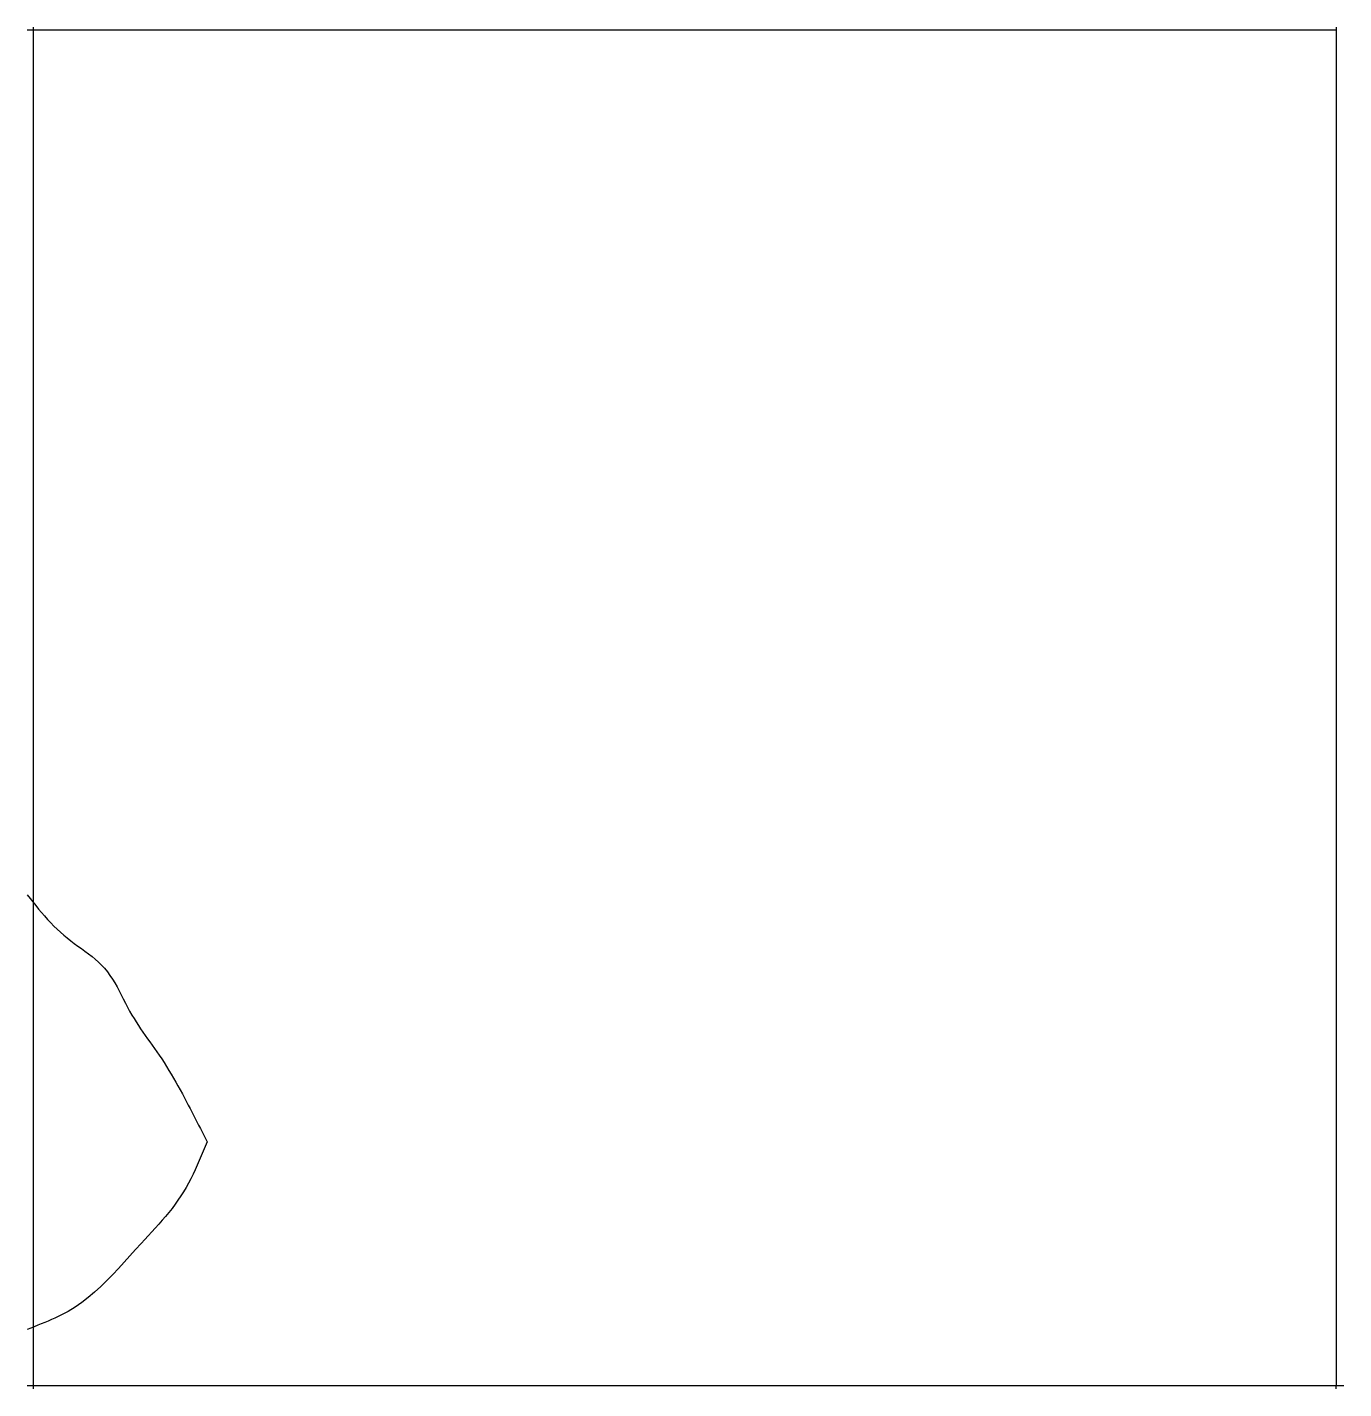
# Model space of a CAD drawing. Extents: x 12.04 to 13.04, y 6.52 to 7.55.
import ezdxf

# ---------------------------------------------------------------- set-up
doc = ezdxf.new("R2010")
doc.units = 0
doc.layers.add('LAYER10', color=1, linetype='CONTINUOUS')
doc.layers.add('LAYER12', color=5, linetype='CONTINUOUS')

msp = doc.modelspace()

# ---------------------------------------------------------------- linework, layer by layer
at = {"layer": 'LAYER10', "color": 1, "linetype": 'CONTINUOUS'}
for points in [[(12.0421, 6.8939), (12.0442, 6.8912), (12.0464, 6.8885), (12.0485, 6.8858), (12.0507, 6.8831), (12.0529, 6.8805), (12.0552, 6.8779), (12.0574, 6.8753), (12.0598, 6.8728), (12.0622, 6.8703), (12.0646, 6.8679), (12.0671, 6.8656), (12.0697, 6.8634), (12.0723, 6.8613), (12.0749, 6.8592), (12.0776, 6.8572), (12.0803, 6.8552), (12.083, 6.8533), (12.0857, 6.8513), (12.0884, 6.8493), (12.091, 6.8473), (12.0935, 6.8452), (12.0959, 6.843), (12.0982, 6.8407), (12.1004, 6.8384), (12.1026, 6.8358), (12.1045, 6.8331), (12.1064, 6.8303), (12.1082, 6.8274), (12.1099, 6.8244), (12.1115, 6.8214), (12.1131, 6.8184), (12.1146, 6.8153), (12.1162, 6.8122), (12.1178, 6.8091), (12.1194, 6.8061), (12.1211, 6.8031), (12.1227, 6.8005), (12.1243, 6.7979), (12.126, 6.7953), (12.1277, 6.7928), (12.1294, 6.7903), (12.1311, 6.7878), (12.1329, 6.7853), (12.1347, 6.7828), (12.1365, 6.7804), (12.1382, 6.7779), (12.14, 6.7754), (12.1417, 6.7729), (12.1436, 6.7701), (12.1455, 6.7672), (12.1473, 6.7643), (12.1491, 6.7614), (12.1508, 6.7585), (12.1525, 6.7556), (12.1542, 6.7526), (12.1559, 6.7497), (12.1575, 6.7467), (12.1592, 6.7437), (12.1608, 6.7407), (12.1624, 6.7377), (12.1637, 6.7351), (12.165, 6.7326), (12.1663, 6.7301), (12.1676, 6.7276), (12.1689, 6.7251), (12.1702, 6.7226), (12.1715, 6.72), (12.1728, 6.7175), (12.1741, 6.715), (12.1754, 6.7125), (12.1766, 6.7099), (12.1779, 6.7074)], [(12.1779, 6.7074), (12.1765, 6.7039), (12.175, 6.7004), (12.1735, 6.6968), (12.172, 6.6933), (12.1705, 6.6899), (12.1689, 6.6864), (12.1673, 6.683), (12.1656, 6.6796), (12.1638, 6.6763), (12.162, 6.673), (12.1601, 6.6698), (12.1581, 6.6666), (12.1559, 6.6634), (12.1537, 6.6603), (12.1514, 6.6572), (12.1489, 6.6542), (12.1465, 6.6512), (12.1439, 6.6483), (12.1414, 6.6453), (12.1387, 6.6424), (12.1361, 6.6395), (12.1334, 6.6366), (12.1308, 6.6337), (12.1281, 6.6308), (12.1238, 6.6261), (12.1195, 6.6213), (12.1152, 6.6166), (12.1109, 6.6119), (12.1066, 6.6073), (12.1021, 6.6027), (12.0976, 6.5984), (12.0929, 6.5941), (12.0882, 6.5901), (12.0833, 6.5863), (12.0782, 6.5828), (12.0729, 6.5795), (12.0705, 6.5782), (12.068, 6.5769), (12.0655, 6.5756), (12.063, 6.5744), (12.0605, 6.5733), (12.0579, 6.5721), (12.0553, 6.5711), (12.0527, 6.57), (12.05, 6.569), (12.0474, 6.5679), (12.0447, 6.5669), (12.0421, 6.5659)]]:
    msp.add_lwpolyline(points, dxfattribs=at)
at = {"layer": 'LAYER12', "color": 5, "linetype": 'CONTINUOUS'}
for points in [[(13.0302, 7.5465), (12.0421, 7.5465)], [(12.0465, 7.5486), (12.0465, 7.5438)], [(12.0465, 7.5438), (12.0465, 6.5256)], [(13.0302, 7.5486), (13.0302, 7.5438)], [(13.0302, 7.5438), (13.0302, 6.5235)], [(12.0465, 6.5256), (12.0465, 6.5211)], [(12.0421, 6.5235), (12.0515, 6.5235)], [(12.0515, 6.5235), (13.0302, 6.5235)], [(13.0302, 6.5235), (13.0359, 6.5235)], [(13.0302, 6.5211), (13.0302, 6.5235)]]:
    msp.add_lwpolyline(points, dxfattribs=at)

doc.saveas('drawing.dxf')
